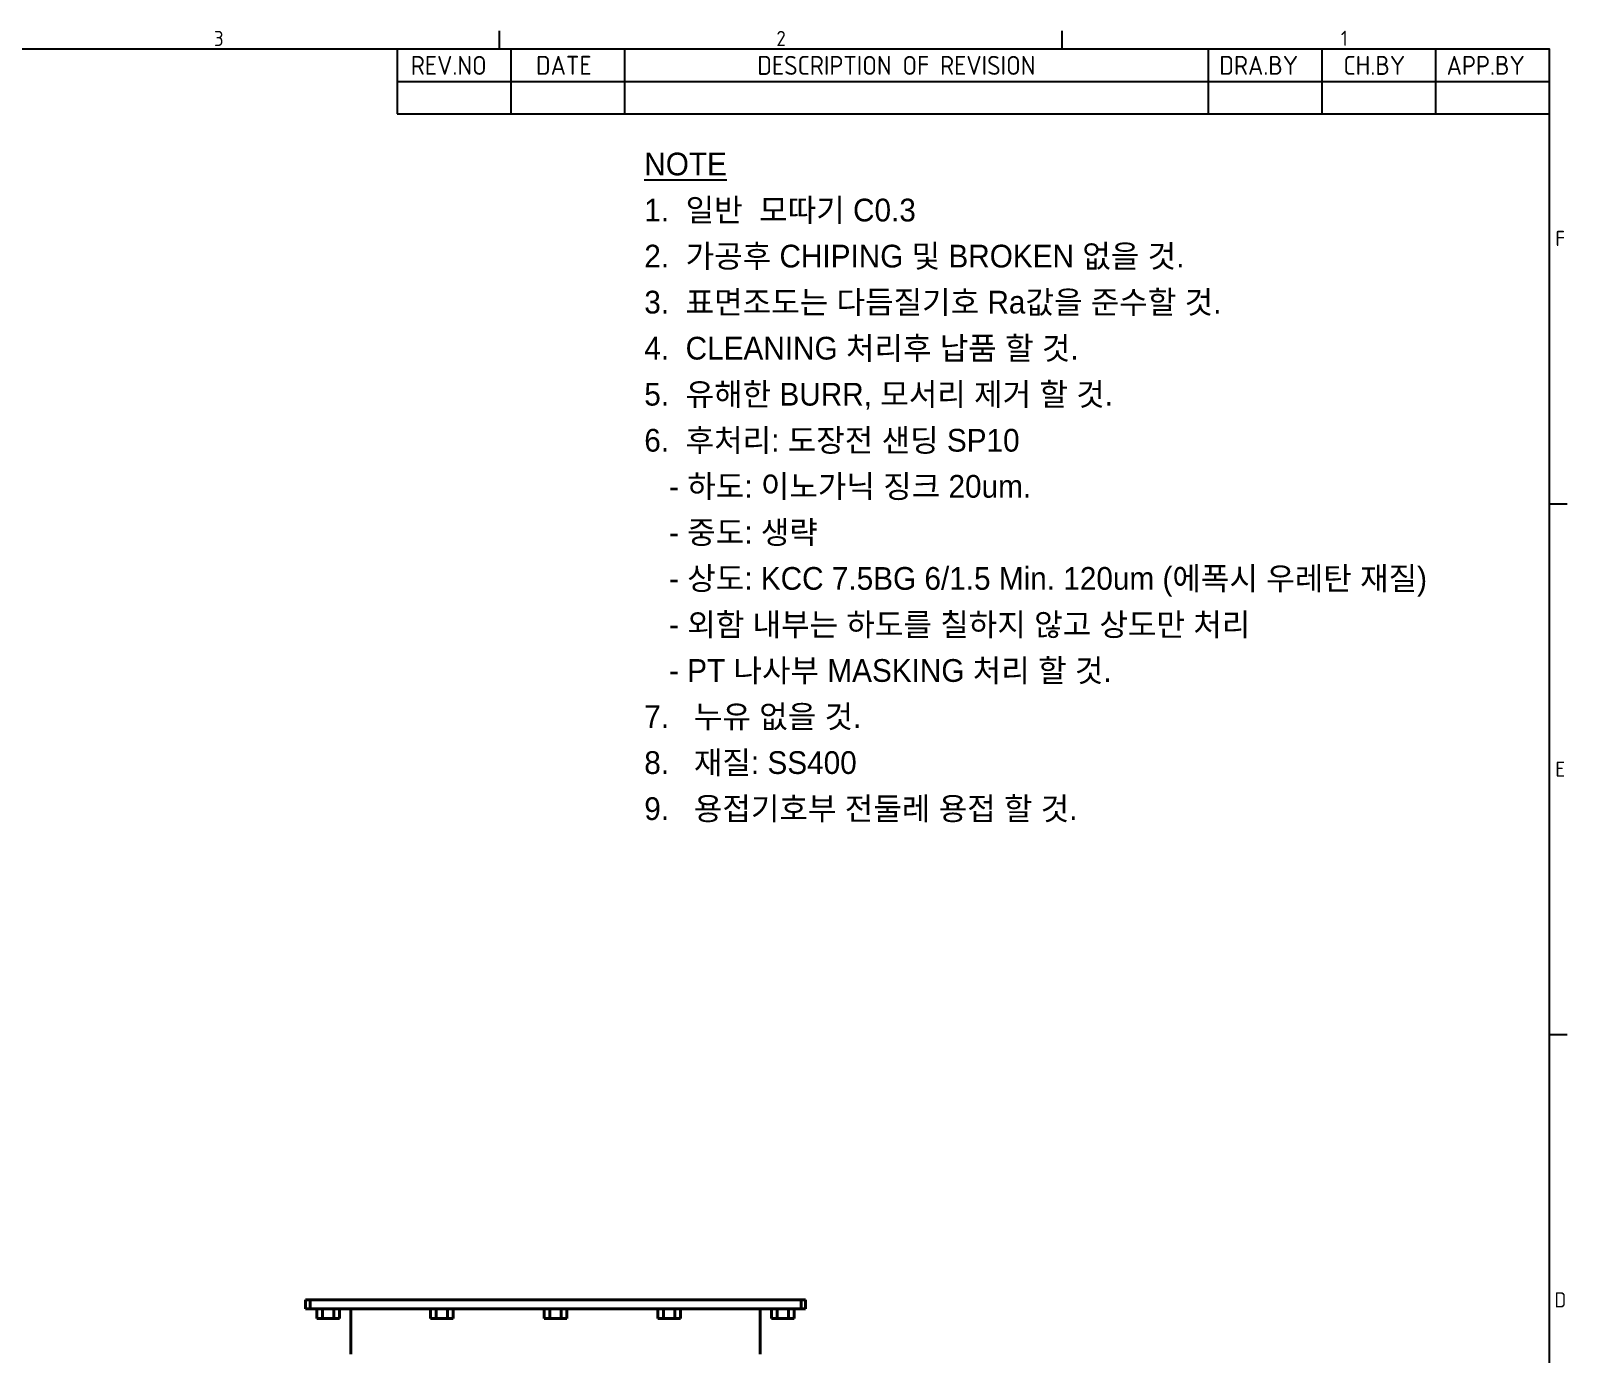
# Model space of a CAD drawing. Header units: millimetres. Extents: x 0 to 2970, y 0 to 2100.
# Drawn here: x 1918 to 2932, y 1189 to 2062 of the extents above; entities that cross this region are included whole.
import ezdxf

# ---------------------------------------------------------------- set-up
doc = ezdxf.new("R2010")
doc.units = ezdxf.units.MM
doc.header["$LTSCALE"] = 5
doc.layers.get('0').update_dxf_attribs({"color": 3, "lineweight": 25})
for name, color, linetype, lineweight in [('가시적인 것(ISO)', 3, 'Continuous', 40), ('경계(ISO)', 7, 'Continuous', 25), ('기호(ISO)', 5, 'Continuous', 25)]:
    doc.layers.add(name, color=color, linetype=linetype, lineweight=lineweight)
doc.styles.add('ISO Proportiona M2B', font='isocp.shx')
doc.styles.add('ISO Proportional', font='arial.ttf')
doc.styles.add('문자 텍스트_PSTEK_POSCO', font='isocp.shx')

# ---------------------------------------------------------------- blocks, each defined once
blk = doc.blocks.new('경계 Default Border')
at = {"layer": '경계(ISO)'}
for p, q in [((445.5, 410), (445.5, 412.4)), ((519.75, 410), (519.75, 412.4)), ((584, 350), (586.4, 350)), ((584, 280), (586.4, 280))]:
    blk.add_line(p, q, dxfattribs=at)
at = {"layer": '경계(ISO)', "flags": 128}
blk.add_lwpolyline([(10, 10), (10, 410), (584, 410), (584, 10), (10, 10)], dxfattribs=at)
at = {"layer": '경계(ISO)', "color": 2, "char_height": 2, "attachment_point": 7, "style": '문자 텍스트_PSTEK_POSCO'}
for s, insert in [('3', (407.82, 410.38)), ('2', (482.04, 410.38)), ('1', (556.53, 410.4)), ('F', (584.83, 384)), ('E', (584.83, 313.98)), ('D', (584.72, 243.98))]:
    blk.add_mtext(s, dxfattribs=dict(at, insert=insert))
blk = doc.blocks.new('리비전 내역')
at = {"layer": '기호(ISO)'}
for p, q in [((432, 410), (584, 410)), ((432, 410), (432, 405.72)), ((447, 410), (447, 405.72)), ((462, 410), (462, 405.72)), ((539, 410), (539, 405.72)), ((554, 410), (554, 405.72)), ((569, 410), (569, 405.72)), ((584, 410), (584, 405.72)), ((432, 405.72), (584, 405.72)), ((432, 405.72), (432, 401.44)), ((447, 405.72), (447, 401.44)), ((462, 405.72), (462, 401.44)), ((539, 405.72), (539, 401.44)), ((554, 405.72), (554, 401.44)), ((569, 405.72), (569, 401.44)), ((584, 405.72), (584, 401.44)), ((432, 401.44), (584, 401.44))]:
    blk.add_line(p, q, dxfattribs=at)
at = {"layer": '기호(ISO)', "color": 2, "char_height": 2.5, "attachment_point": 7, "style": 'ISO Proportiona M2B'}
for s, insert in [('REV.NO', (433.79, 406.58)), ('DATE', (450.31, 406.58)), ('DESCRIPTION OF REVISION', (479.51, 406.58)), ('DRA.BY', (540.48, 406.58)), ('CH.BY', (556.86, 406.58)), ('APP.BY', (570.48, 406.58))]:
    blk.add_mtext(s, dxfattribs=dict(at, insert=insert))
blk = doc.blocks.new('주석-판금')
at = {"layer": '기호(ISO)', "color": 2, "insert": (-57.04, 44.15), "char_height": 3, "width": 116.6778, "attachment_point": 1, "line_spacing_factor": 1.214607, "style": 'ISO Proportional'}
blk.add_mtext('\\f굴림|b0|i0;\\H3.0000;\\LNOTE\\P\\l\\f굴림|b0|i0;\\H3.0000;1.  일반  모따기 C0.3\\P2.  가공후 CHIPING 및 BROKEN 없을 것.\\P3.  표면조도는 다듬질기호 Ra값을 준수할 것.\\P4.  CLEANING 처리후 납품 할 것.\\P5.  유해한 BURR, 모서리 제거 할 것.\\P6.  후처리: 도장전 샌딩 SP10  \\P   - 하도: 이노가닉 징크 20um.\\P   - 중도: 생략\\P   - 상도: KCC 7.5BG 6/1.5 Min. 120um (에폭시 우레탄 재질) \\P   - 외함 내부는 하도를 칠하지 않고 상도만 처리\\P   - PT 나사부 MASKING 처리 할 것.\\P7.   누유 없을 것.\\P8.   재질: SS400\\P9.   용접기호부 전둘레 용접 할 것.', dxfattribs=at)

msp = doc.modelspace()

# ---------------------------------------------------------------- linework, layer by layer
at = {"layer": '가시적인 것(ISO)'}
for p, q in [((2102.441, 1225.001), (2099.441, 1225.001)), ((2099.441, 1225.001), (2099.441, 1219.001)), ((2099.441, 1219.001), (2102.441, 1219.001)), ((2102.441, 1219.001), (2102.441, 1225.001)), ((2426.441, 1225.001), (2102.441, 1225.001)), ((2102.441, 1219.001), (2426.441, 1219.001)), ((2106.936, 1219.001), (2106.936, 1212.501)), ((2110.689, 1219.001), (2110.689, 1212.501)), ((2118.194, 1219.001), (2118.194, 1212.501)), ((2121.947, 1219.001), (2121.947, 1212.501)), ((2129.441, 1219.001), (2129.441, 1189.001)), ((2181.936, 1219.001), (2181.936, 1212.501)), ((2185.689, 1219.001), (2185.689, 1212.501)), ((2193.194, 1219.001), (2193.194, 1212.501)), ((2196.947, 1219.001), (2196.947, 1212.501)), ((2256.936, 1219.001), (2256.936, 1212.501)), ((2260.689, 1219.001), (2260.689, 1212.501)), ((2268.194, 1219.001), (2268.194, 1212.501)), ((2271.947, 1219.001), (2271.947, 1212.501)), ((2331.936, 1219.001), (2331.936, 1212.501)), ((2335.689, 1219.001), (2335.689, 1212.501)), ((2343.194, 1219.001), (2343.194, 1212.501)), ((2346.947, 1219.001), (2346.947, 1212.501)), ((2399.441, 1189.001), (2399.441, 1219.001)), ((2406.936, 1219.001), (2406.936, 1212.501)), ((2410.689, 1219.001), (2410.689, 1212.501)), ((2418.194, 1219.001), (2418.194, 1212.501)), ((2421.947, 1219.001), (2421.947, 1212.501)), ((2429.441, 1225.001), (2426.441, 1225.001)), ((2426.441, 1225.001), (2426.441, 1219.001)), ((2426.441, 1219.001), (2429.441, 1219.001)), ((2429.441, 1219.001), (2429.441, 1225.001)), ((2110.689, 1212.501), (2106.936, 1212.501)), ((2118.194, 1212.501), (2110.689, 1212.501)), ((2121.947, 1212.501), (2118.194, 1212.501)), ((2185.689, 1212.501), (2181.936, 1212.501)), ((2193.194, 1212.501), (2185.689, 1212.501)), ((2196.947, 1212.501), (2193.194, 1212.501)), ((2260.689, 1212.501), (2256.936, 1212.501)), ((2268.194, 1212.501), (2260.689, 1212.501)), ((2271.947, 1212.501), (2268.194, 1212.501)), ((2335.689, 1212.501), (2331.936, 1212.501)), ((2343.194, 1212.501), (2335.689, 1212.501)), ((2346.947, 1212.501), (2343.194, 1212.501)), ((2410.689, 1212.501), (2406.936, 1212.501)), ((2418.194, 1212.501), (2410.689, 1212.501)), ((2421.947, 1212.501), (2418.194, 1212.501))]:
    msp.add_line(p, q, dxfattribs=at)

# ---------------------------------------------------------------- block references
at = {"xscale": 5, "yscale": 5, "zscale": 5}
for name, p in [('경계 Default Border', (0, 0)), ('주석-판금', (2608.195, 1760.849))]:
    msp.add_blockref(name, p, dxfattribs=at)
at = {"layer": '기호(ISO)', "xscale": 5, "yscale": 5, "zscale": 5}
msp.add_blockref('리비전 내역', (0, 0), dxfattribs=at)

doc.saveas('drawing.dxf')
